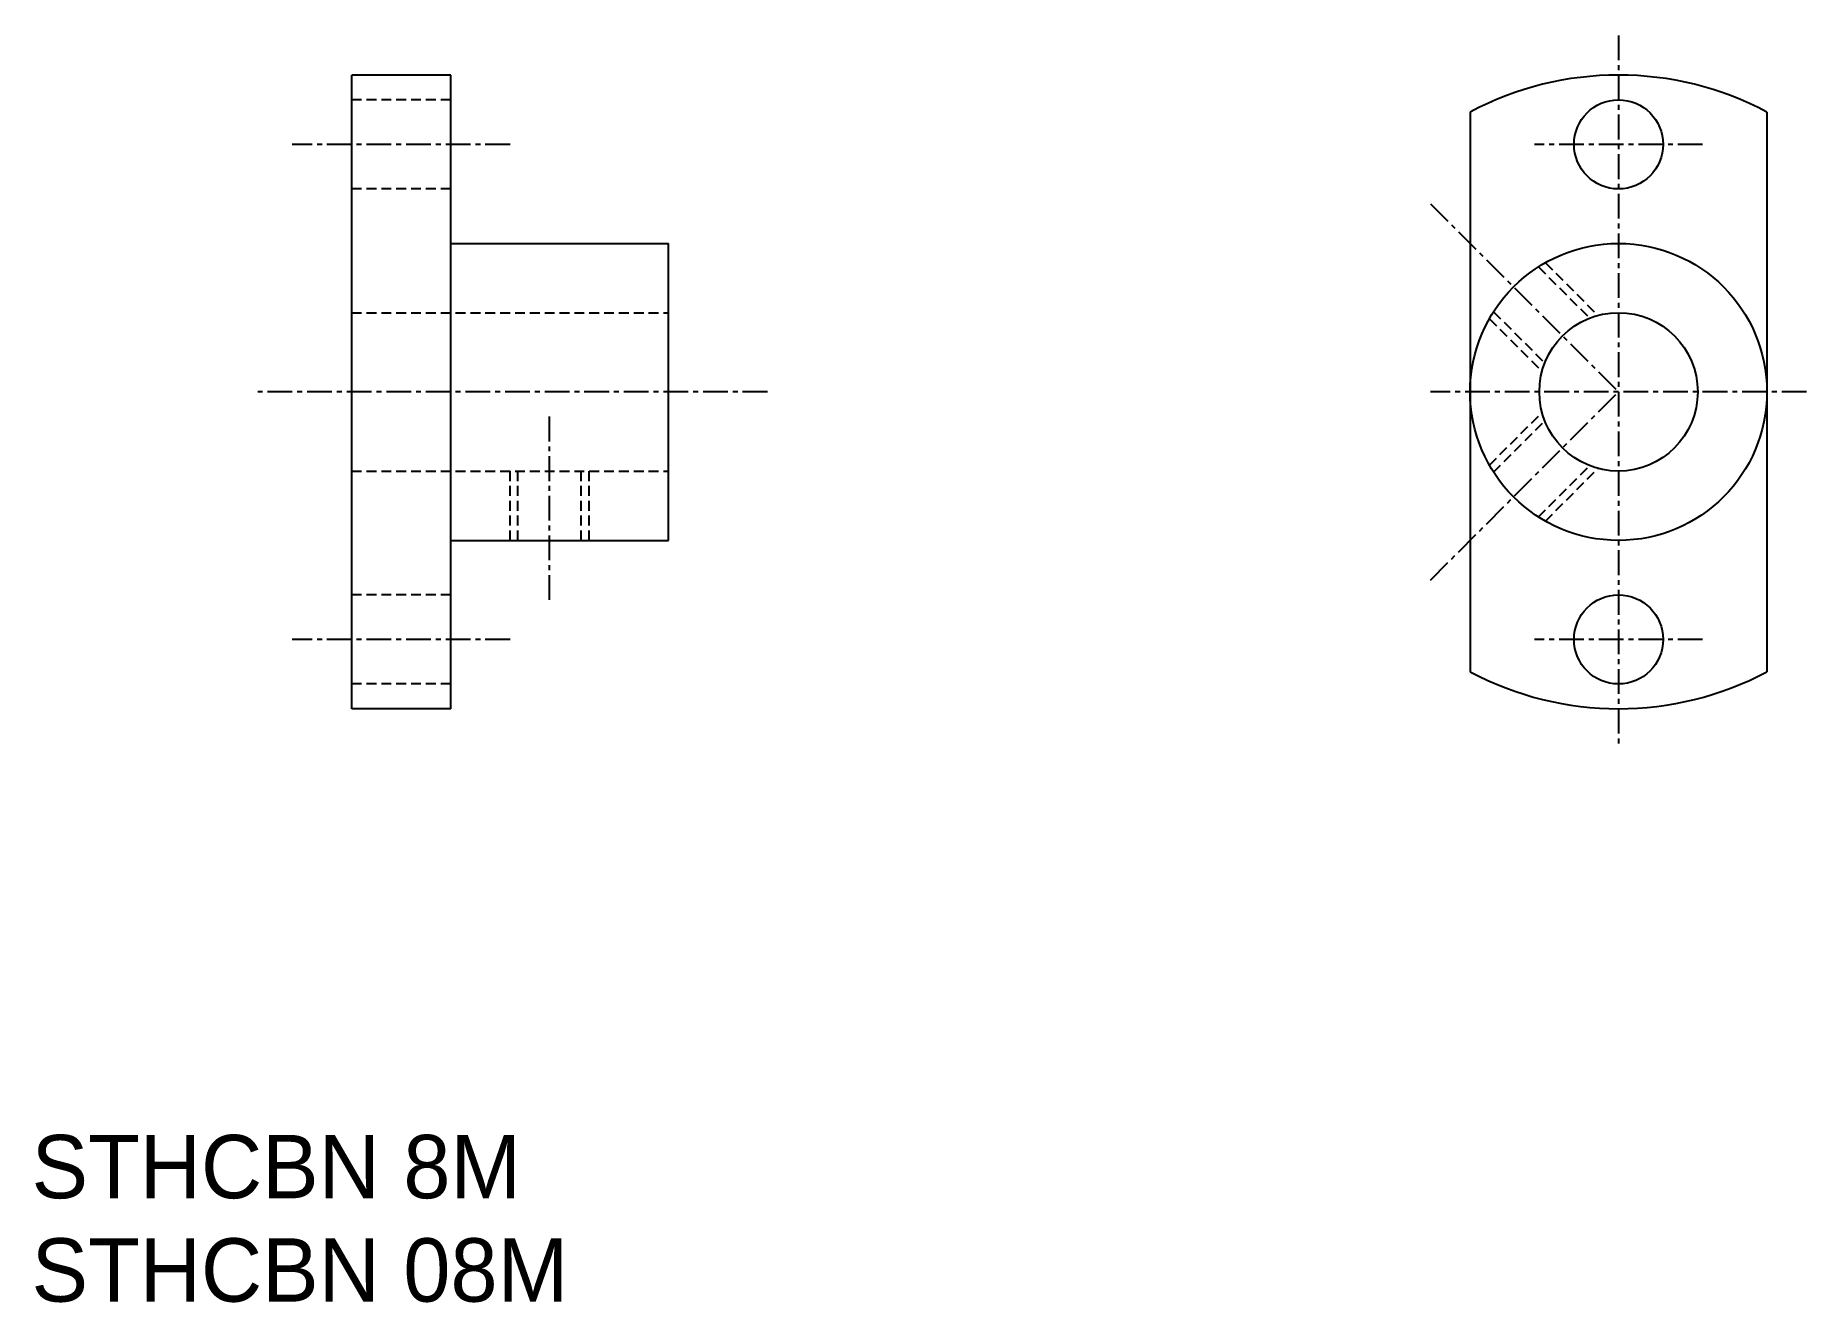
# Model space of a CAD drawing. Extents: x 617.1 to 706.6, y -334.5 to -270.5.
import ezdxf

# ---------------------------------------------------------------- set-up
doc = ezdxf.new("R2010")
doc.units = 0
doc.linetypes.add('CENTER', pattern=[2, 1.25, -0.25, 0.25, -0.25])
doc.linetypes.add('DASHED', pattern=[0.75, 0.5, -0.25])
doc.layers.get('0').update_dxf_attribs({"linetype": 'CONTINUOUS'})
doc.layers.add('CENTER', color=1, linetype='CENTER')

msp = doc.modelspace()

# ---------------------------------------------------------------- linework, layer by layer
at = {"color": 7, "linetype": 'CONTINUOUS'}
for p, q in [((633.063, -304.483), (633.063, -272.483)), ((638.063, -272.483), (633.063, -272.483)), ((638.063, -304.483), (638.063, -272.483)), ((689.563, -274.35), (689.563, -302.617)), ((704.563, -274.35), (704.563, -302.617)), ((638.063, -280.983), (649.063, -280.983)), ((649.063, -295.983), (649.063, -280.983)), ((638.063, -295.983), (649.063, -295.983)), ((638.063, -304.483), (633.063, -304.483))]:
    msp.add_line(p, q, dxfattribs=at)
at = {"color": 3, "linetype": 'DASHED'}
for p, q in [((638.063, -273.733), (633.063, -273.733)), ((638.063, -278.233), (633.063, -278.233)), ((693.013, -282.171), (695.602, -284.76)), ((693.365, -281.958), (696.027, -284.62)), ((633.063, -284.483), (649.063, -284.483)), ((690.75, -284.433), (693.339, -287.022)), ((690.537, -284.786), (693.199, -287.448)), ((690.537, -292.18), (693.199, -289.519)), ((690.75, -292.533), (693.339, -289.944)), ((633.063, -292.483), (649.063, -292.483)), ((641.063, -295.983), (641.063, -292.483)), ((641.463, -295.983), (641.463, -292.483)), ((644.663, -295.983), (644.663, -292.483)), ((645.063, -295.983), (645.063, -292.483)), ((693.013, -294.796), (695.602, -292.207)), ((693.365, -295.009), (696.027, -292.347)), ((638.063, -298.733), (633.063, -298.733)), ((638.063, -303.233), (633.063, -303.233))]:
    msp.add_line(p, q, dxfattribs=at)
at = {"color": 7, "linetype": 'CONTINUOUS'}
for centre, radius in [((697.063, -275.983), 2.25), ((697.063, -288.483), 7.5), ((697.063, -288.483), 4), ((697.063, -300.983), 2.25)]:
    msp.add_circle(centre, radius, dxfattribs=at)
for start, end in [(62.04681, 117.95319), (242.04681, 297.95319)]:
    msp.add_arc((697.063, -288.483), 16, start, end, dxfattribs=at)
at = {"layer": 'CENTER', "color": 1, "linetype": 'CENTER'}
for p, q in [((697.063, -270.483), (697.063, -306.483)), ((641.063, -275.983), (630.063, -275.983)), ((701.313, -275.983), (692.813, -275.983)), ((687.563, -278.983), (697.063, -288.483)), ((654.063, -288.483), (628.063, -288.483)), ((687.563, -297.983), (697.063, -288.483)), ((706.563, -288.483), (687.563, -288.483)), ((643.063, -298.983), (643.063, -289.483)), ((641.063, -300.983), (630.063, -300.983)), ((701.313, -300.983), (692.813, -300.983))]:
    msp.add_line(p, q, dxfattribs=at)

# ---------------------------------------------------------------- texts
at = {"color": 7, "linetype": 'CONTINUOUS'}
for s, p in [('STHCBN 8M', (616.89, -329.204)), ('STHCBN 08M', (616.89, -334.424))]:
    msp.add_text(s, height=3.2, dxfattribs=at).set_placement(p)

doc.saveas('drawing.dxf')
